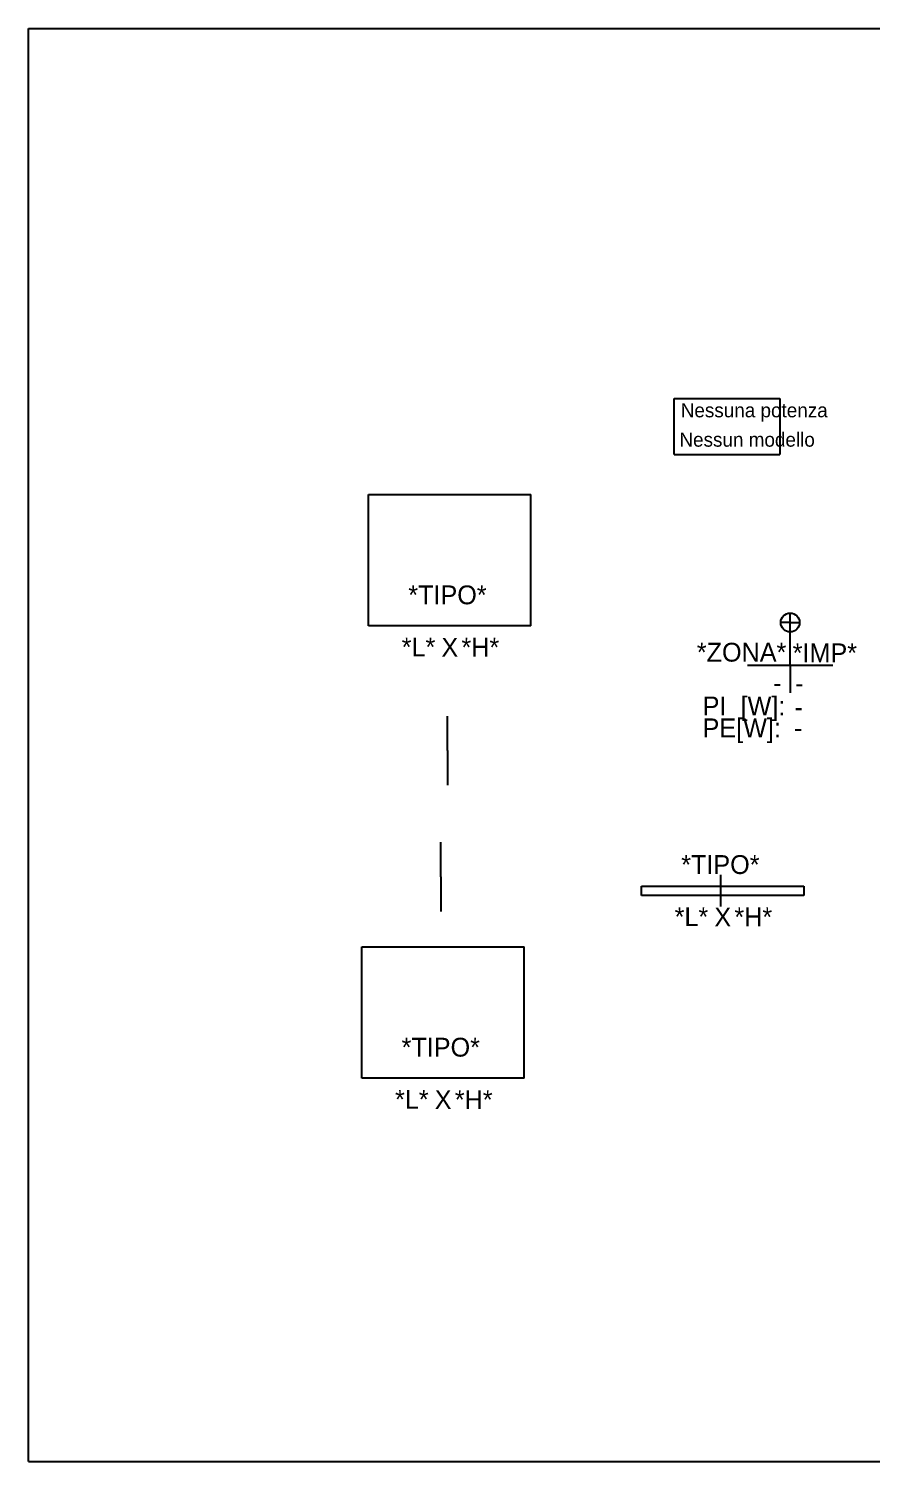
# Model space of a CAD drawing. Extents: x 0.4 to 26, y 0.3 to 15.5.
# Drawn here: x 0.35 to 9.3, y 0.25 to 15.47 of the extents above; entities that cross this region are included whole.
import ezdxf
from ezdxf.enums import TextEntityAlignment as Align

# ---------------------------------------------------------------- set-up
doc = ezdxf.new("R2010")
doc.units = 0
doc.linetypes.add('FITTIZIA', pattern=[0.5, 0.25, -0.25])
doc.layers.get('0').update_dxf_attribs({"linetype": 'CONTINUOUS'})

# ---------------------------------------------------------------- blocks, each defined once
blk = doc.blocks.new('LOC')
at = {"linetype": 'CONTINUOUS'}
for p, q in [((-0.001, 0.452), (-0.001, 0.543)), ((-0.001, 0.452), (-0.101, 0.452)), ((-0.001, 0.452), (0.099, 0.452)), ((-0.001, 0.352), (-0.001, 0.452)), ((-0.001, -0.002), (-0.001, 0.362)), ((-0.455, -0.002), (0.454, -0.002)), ((-0.001, -0.002), (-0.001, -0.294))]:
    blk.add_line(p, q, dxfattribs=at)
blk.add_circle((-0.001, 0.452), 0.0999, dxfattribs=at)
for s, p in [('PI', (-0.93, -0.534)), ('[W]:', (-0.527, -0.534)), ('PE[W]:', (-0.931, -0.767))]:
    blk.add_text(s, height=0.2, dxfattribs=at).set_placement(p)
for tag, flags, p in [('ZONA', 8, (-0.041, 0.037)), ('COD', 8, (-0.092, -0.289)), ('TPAV', 9, (-0.14, -1.024)), ('TSOF', 9, (-0.144, -1.273))]:
    blk.add_attdef(tag, text='', height=0.2, dxfattribs=dict(at, flags=flags)).set_placement(p, align=Align.RIGHT)
at = {"linetype": 'CONTINUOUS', "flags": 8}
blk.add_attdef('IMPIANTO', text='', height=0.2, dxfattribs=at).set_placement((0.026, -0.03), align=Align.BOTTOM_LEFT)
at = {"flags": 8}
blk.add_attdef('DESCR.', (0.054, -0.288), '', height=0.192, dxfattribs=at)
at = {"linetype": 'CONTINUOUS'}
for tag, p, flags in [('PINV', (0.045, -0.545), 8), ('PEST', (0.04, -0.767), 8), ('CPAV', (0.077, -1.017), 9), ('CSOF', (0.081, -1.273), 9)]:
    blk.add_attdef(tag, p, '', height=0.2, dxfattribs=dict(at, flags=flags))
blk = doc.blocks.new('FIN')
for p, q in [((0, 0.168), (0, -0.168)), ((-0.837, -0.05), (-0.837, 0.05)), ((-0.837, 0.05), (0.887, 0.05)), ((0.887, 0.05), (0.887, -0.05)), ((0.887, -0.05), (-0.837, -0.05))]:
    blk.add_line(p, q)
at = {"color": 7, "linetype": 'CONTINUOUS'}
blk.add_text('X', height=0.2, dxfattribs=at).set_placement((-0.064, -0.379))
at = {"color": 3, "flags": 8}
blk.add_attdef('TIPO', text='', height=0.2, dxfattribs=at).set_placement((0, 0.178), align=Align.CENTER)
blk.add_attdef('LARGHEZZA', text='', height=0.2, dxfattribs=at).set_placement((-0.129, -0.376), align=Align.RIGHT)
blk.add_attdef('ALTEZZA', (0.149, -0.378), '', height=0.2, dxfattribs=at)
blk = doc.blocks.new('ETICHETTA')
at = {"color": 7, "linetype": 'CONTINUOUS'}
for p, q in [((0, 0), (0, 0.597)), ((0, 0.597), (1.124, 0.597)), ((1.124, 0.597), (1.124, 0)), ((0, 0), (1.124, 0))]:
    blk.add_line(p, q, dxfattribs=at)
for tag, p, flags in [('LINK', (0.036, 0.909), 9), ('RIF', (0.056, 0.67), 9), ('POTENZA', (0.07, 0.395), 8), ('MODELLO', (0.056, 0.084), 8)]:
    blk.add_attdef(tag, p, '', height=0.15, dxfattribs=dict(at, flags=flags))
blk = doc.blocks.new('FINLUCUP')
at = {"linetype": 'CONTINUOUS'}
for p, q in [((-0.837, 1.327), (-0.837, 2.722)), ((-0.837, 2.722), (0.887, 2.722)), ((0.887, 1.327), (0.887, 2.722)), ((0, 0), (0, 0.368)), ((0, 0), (0, -0.368))]:
    blk.add_line(p, q, dxfattribs=at)
blk.add_line((0.887, 1.327), (-0.837, 1.327))
at = {"color": 7, "linetype": 'CONTINUOUS'}
blk.add_text('X', height=0.2, dxfattribs=at).set_placement((-0.064, 0.998))
at = {"color": 3, "flags": 8}
blk.add_attdef('TIPO', text='', height=0.2, dxfattribs=at).set_placement((0, 1.555), align=Align.CENTER)
blk.add_attdef('LARGHEZZA', text='', height=0.2, dxfattribs=at).set_placement((-0.129, 1.002), align=Align.RIGHT)
blk.add_attdef('ALTEZZA', (0.149, 0.999), '', height=0.2, dxfattribs=at)
blk = doc.blocks.new('FINLUCDWN')
at = {"linetype": 'CONTINUOUS'}
for p, q in [((0, 0), (0, 0.368)), ((0, 0), (0, -0.368)), ((-0.837, -2.137), (-0.837, -0.743)), ((-0.837, -0.743), (0.887, -0.743)), ((0.887, -2.137), (0.887, -0.743))]:
    blk.add_line(p, q, dxfattribs=at)
blk.add_line((0.887, -2.137), (-0.837, -2.137))
at = {"color": 7, "linetype": 'CONTINUOUS'}
blk.add_text('X', height=0.2, dxfattribs=at).set_placement((-0.064, -2.466))
at = {"color": 3, "flags": 8}
blk.add_attdef('TIPO', text='', height=0.2, dxfattribs=at).set_placement((0, -1.91), align=Align.CENTER)
blk.add_attdef('LARGHEZZA', text='', height=0.2, dxfattribs=at).set_placement((-0.129, -2.463), align=Align.RIGHT)
blk.add_attdef('ALTEZZA', (0.149, -2.466), '', height=0.2, dxfattribs=at)

msp = doc.modelspace()

# ---------------------------------------------------------------- linework, layer by layer
for p, q in [((0.353, 0.253), (0.353, 15.473)), ((0.353, 15.473), (26.043, 15.473)), ((0.353, 0.253), (26.043, 0.253))]:
    msp.add_line(p, q)

# ---------------------------------------------------------------- block references
at = {"linetype": 'FITTIZIA'}
ref = msp.add_blockref('ETICHETTA', (7.21, 10.948), dxfattribs=at)
ref.add_attrib('POTENZA', 'Nessuna potenza', (7.28, 11.344), dxfattribs={"color": 7, "linetype": 'CONTINUOUS', "height": 0.15})
ref.add_attrib('MODELLO', 'Nessun modello', (7.266, 11.032), dxfattribs={"color": 7, "linetype": 'CONTINUOUS', "height": 0.15})
ref = msp.add_blockref('FINLUCUP', (4.802, 7.803), dxfattribs=at)
ref.add_attrib('TIPO', '*TIPO*', dxfattribs={"color": 3, "height": 0.2}).set_placement((4.802, 9.358), align=Align.CENTER)
ref.add_attrib('ALTEZZA', '*H*', (4.951, 8.802), dxfattribs={"color": 3, "height": 0.2})
ref.add_attrib('LARGHEZZA', '*L*', dxfattribs={"color": 3, "height": 0.2}).set_placement((4.673, 8.805), align=Align.RIGHT)
for name, p, values in [('LOC', (8.443, 8.712), {'DESCR.': '-', 'ZONA': '*ZONA*', 'IMPIANTO': '*IMP*', 'PINV': '-', 'PEST': '-', 'COD': '-'}), ('FIN', (7.701, 6.315), {'LARGHEZZA': '*L*', 'ALTEZZA': '*H*', 'TIPO': '*TIPO*'})]:
    msp.add_blockref(name, p).add_auto_attribs(values)
ref = msp.add_blockref('FINLUCDWN', (4.731, 6.462), dxfattribs=at)
ref.add_attrib('LARGHEZZA', '*L*', dxfattribs={"color": 3, "height": 0.2}).set_placement((4.602, 3.999), align=Align.RIGHT)
ref.add_attrib('ALTEZZA', '*H*', (4.88, 3.996), dxfattribs={"color": 3, "height": 0.2})
ref.add_attrib('TIPO', '*TIPO*', dxfattribs={"color": 3, "height": 0.2}).set_placement((4.731, 4.553), align=Align.CENTER)

doc.saveas('drawing.dxf')
